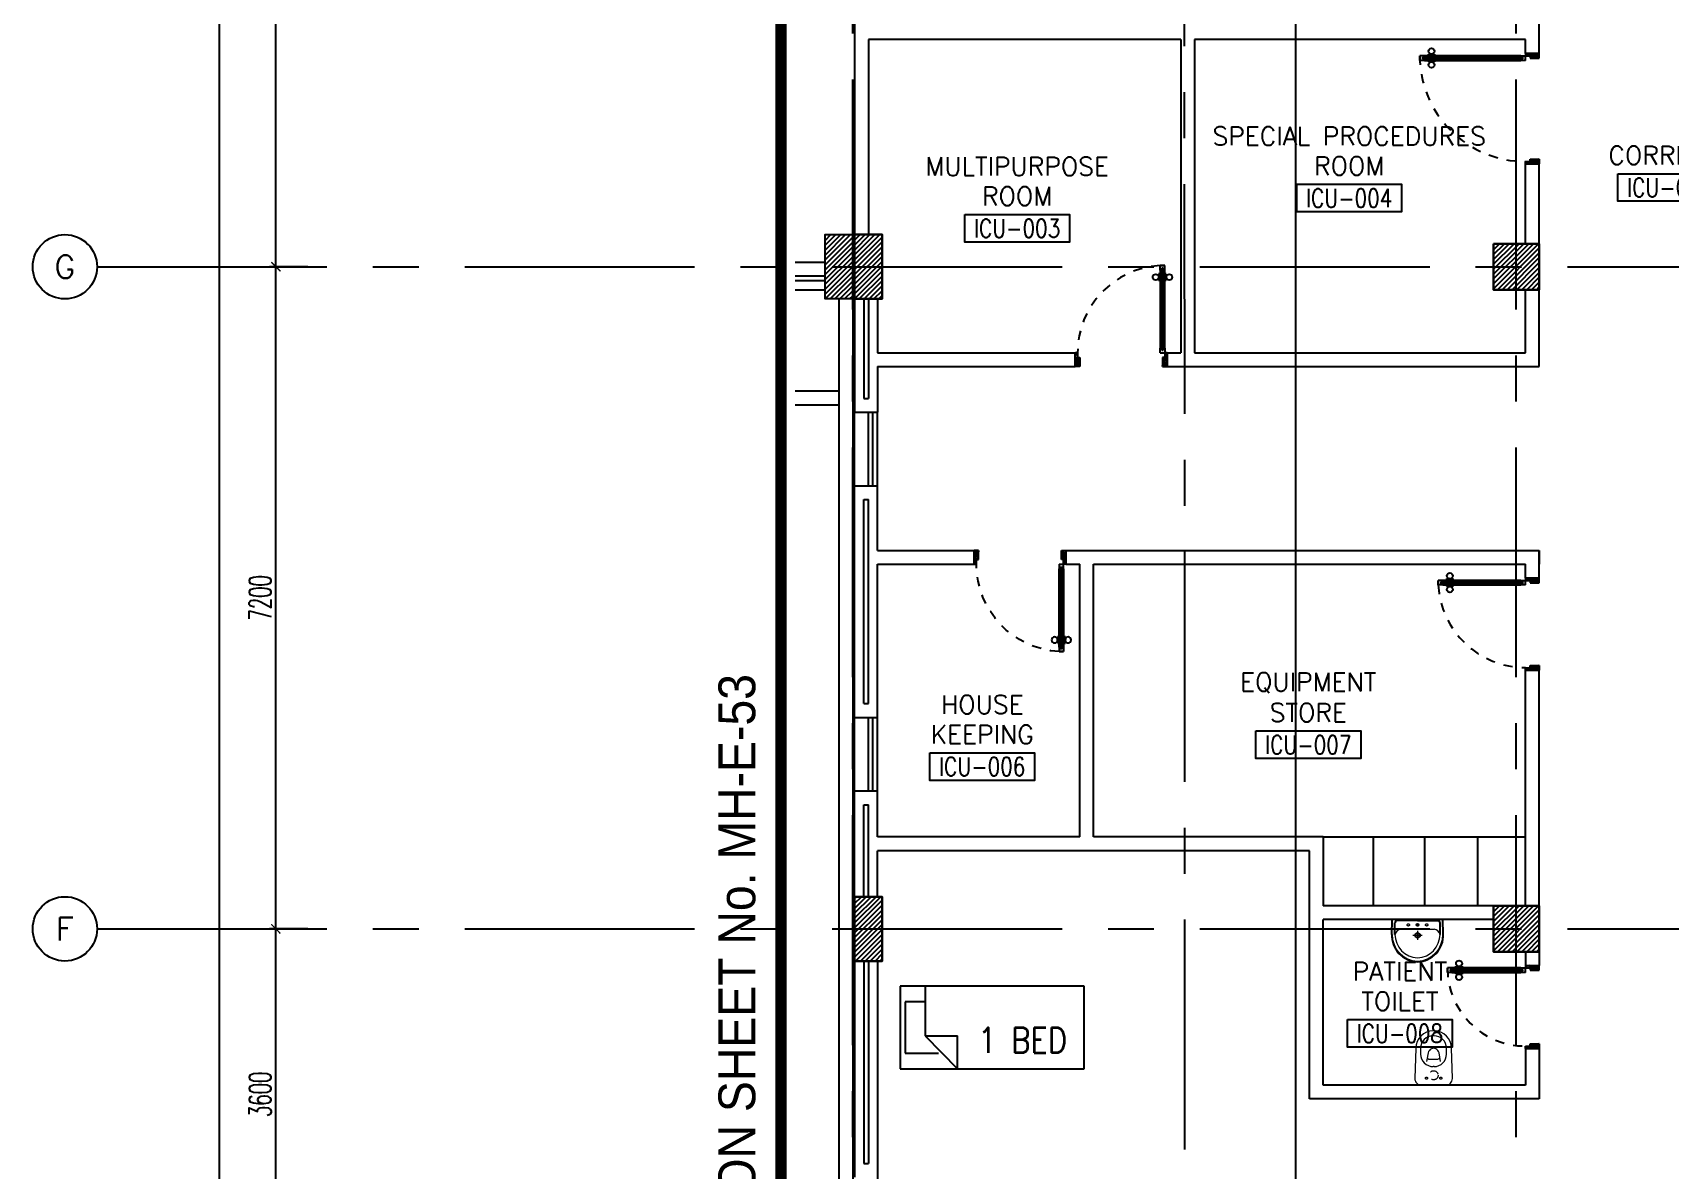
# Model space of a CAD drawing. Extents: x 276011.4 to 276105.3, y 57291.9 to 57371.4.
# Drawn here: x 276011.43 to 276029.25, y 57310.54 to 57322.91 of the extents above; entities that cross this region are included whole.
import ezdxf
from ezdxf.enums import TextEntityAlignment as Align

# ---------------------------------------------------------------- set-up
doc = ezdxf.new("R2010")
doc.units = 0
doc.header["$MEASUREMENT"] = 0
doc.header["$PDMODE"] = 34
for name, pattern in [('CENTER2', [1.125, 0.75, -0.125, 0.125, -0.125]), ('CENTERX2', [4, 2.5, -0.5, 0.5, -0.5]), ('DASHED', [0.75, 0.5, -0.25]), ('HIDDEN', [0.375, 0.25, -0.125]), ('HIDDEN2', [0.1875, 0.125, -0.0625])]:
    doc.linetypes.add(name, pattern=pattern)
doc.layers.get('0').update_dxf_attribs({"color": 11, "linetype": 'CONTINUOUS'})
doc.layers.get('DEFPOINTS').update_dxf_attribs({"color": 11, "linetype": 'CONTINUOUS'})
for name, color, linetype in [('AX-CR', 11, 'CONTINUOUS'), ('AX-DIM', 11, 'CONTINUOUS'), ('AX-TXT', 11, 'CONTINUOUS'), ('AXES', 11, 'CENTERX2'), ('COL', 11, 'CONTINUOUS'), ('COUNTER', 11, 'CONTINUOUS'), ('DOOR', 11, 'CONTINUOUS'), ('ELEV', 11, 'CONTINUOUS'), ('FIX', 11, 'CONTINUOUS'), ('FUR', 11, 'CONTINUOUS'), ('HAT', 11, 'CONTINUOUS'), ('INSUL', 11, 'CONTINUOUS'), ('RM-BOX', 11, 'CONTINUOUS'), ('RM-NAME', 11, 'CONTINUOUS'), ('RM-NO', 11, 'CONTINUOUS'), ('ROOF', 11, 'CONTINUOUS'), ('RS20', 11, 'CONTINUOUS'), ('SHAFT', 11, 'CONTINUOUS'), ('SUNI-FUR', 11, 'CONTINUOUS'), ('TXT1', 3, 'CONTINUOUS'), ('WALL', 11, 'CONTINUOUS'), ('WIN', 11, 'CONTINUOUS')]:
    doc.layers.add(name, color=color, linetype=linetype)
doc.styles.add('ROMANS', font='ROMANS.shx', dxfattribs={"width": 0.6})
doc.styles.add('RS20', font='ROMANS.shx', dxfattribs={"height": 0.2})
doc.styles.add('TTXT', font='swisse.ttf', dxfattribs={"width": 0.6})
doc.dimstyles.new('STANDARD in', dxfattribs={"dimtxt": 0.24, "dimasz": 0.1, "dimexe": 0.07, "dimexo": 0.05, "dimgap": 0.05, "dimtad": 1, "dimdec": 0, "dimlfac": 1000, "dimzin": 0, "dimdsep": 46, "dimtxsty": 'ROMANS', "dimblk": 'ARCHTICK', "dimcen": 0.05, "dimdle": 0.05, "dimclrd": 7, "dimclre": 7, "dimclrt": 2, "dimadec": 0, "dimazin": 0, "dimtfac": 1, "dimtdec": 0, "dimtmove": 2, "dimatfit": 3, "dimldrblk": 'ARCHTICK', "dimfxl": 0, "dimtolj": 1, "dimtzin": 0, "dimarcsym": 0})

# ---------------------------------------------------------------- blocks, each defined once
blk = doc.blocks.new('AXL')
at = {"layer": 'AX-CR'}
blk.add_circle((-350, 0), 350, dxfattribs=at)
at = {"layer": 'AX-TXT', "style": 'ROMANS'}
blk.add_attdef('AX', text='', height=250, dxfattribs=at).set_placement((-350, 0), align=Align.MIDDLE)
blk = doc.blocks.new('_ARCHTICK')
at = {"color": 0, "linetype": 'ByBlock', "const_width": 0.15}
blk.add_lwpolyline([(-0.5, -0.5), (0.5, 0.5)], dxfattribs=at)
blk = doc.blocks.new('*D126')
at = {"layer": 'AX-DIM', "color": 7, "lineweight": -2, "ltscale": 0.3}
for p, q in [((276017.488, 57357.833), (276013.396, 57357.833)), ((276013.466, 57298.463), (276013.466, 57357.883)), ((276018.167, 57298.513), (276013.396, 57298.513))]:
    blk.add_line(p, q, dxfattribs=at)
at = {"layer": 'DEFPOINTS', "color": 0, "ltscale": 0.3}
for p in [(276013.466, 57357.833), (276017.538, 57357.833), (276018.217, 57298.513)]:
    blk.add_point(p, dxfattribs=at)
at = {"layer": 'AX-DIM', "color": 7, "lineweight": -2, "ltscale": 0.3, "xscale": 0.1, "yscale": 0.1, "zscale": 0.1}
for p, rotation in [((276013.466, 57357.833), 90), ((276013.466, 57298.513), 270)]:
    blk.add_blockref('_ARCHTICK', p, dxfattribs=dict(at, rotation=rotation))
at = {"layer": 'AX-DIM', "color": 2, "ltscale": 0.3, "insert": (276013.296, 57328.173), "char_height": 0.24, "attachment_point": 5, "rotation": 90, "style": 'ROMANS'}
blk.add_mtext('\\A1;59320', dxfattribs=at)
blk = doc.blocks.new('*D117')
at = {"layer": 'AX-DIM', "color": 7, "lineweight": -2, "ltscale": 0.3}
for p, q in [((276014.428, 57326.363), (276014.008, 57326.363)), ((276014.078, 57320.313), (276014.078, 57326.413)), ((276014.428, 57320.363), (276014.008, 57320.363))]:
    blk.add_line(p, q, dxfattribs=at)
at = {"layer": 'DEFPOINTS', "color": 0, "ltscale": 0.3}
for p in [(276014.078, 57326.363), (276014.478, 57326.363), (276014.478, 57320.363)]:
    blk.add_point(p, dxfattribs=at)
at = {"layer": 'AX-DIM', "color": 7, "lineweight": -2, "ltscale": 0.3, "xscale": 0.1, "yscale": 0.1, "zscale": 0.1}
for p, rotation in [((276014.078, 57326.363), 90), ((276014.078, 57320.363), 270)]:
    blk.add_blockref('_ARCHTICK', p, dxfattribs=dict(at, rotation=rotation))
at = {"layer": 'AX-DIM', "color": 2, "ltscale": 0.3, "insert": (276013.908, 57323.363), "char_height": 0.24, "attachment_point": 5, "rotation": 90, "style": 'ROMANS'}
blk.add_mtext('\\A1;6000', dxfattribs=at)
blk = doc.blocks.new('*D116')
at = {"layer": 'AX-DIM', "color": 7, "lineweight": -2, "ltscale": 0.3}
for p, q in [((276014.078, 57313.113), (276014.078, 57320.413)), ((276014.428, 57320.363), (276014.008, 57320.363)), ((276014.428, 57313.163), (276014.008, 57313.163))]:
    blk.add_line(p, q, dxfattribs=at)
at = {"layer": 'DEFPOINTS', "color": 0, "ltscale": 0.3}
for p in [(276014.078, 57320.363), (276014.478, 57320.363), (276014.478, 57313.163)]:
    blk.add_point(p, dxfattribs=at)
at = {"layer": 'AX-DIM', "color": 7, "lineweight": -2, "ltscale": 0.3, "xscale": 0.1, "yscale": 0.1, "zscale": 0.1}
for p, rotation in [((276014.078, 57320.363), 90), ((276014.078, 57313.163), 270)]:
    blk.add_blockref('_ARCHTICK', p, dxfattribs=dict(at, rotation=rotation))
at = {"layer": 'AX-DIM', "color": 2, "ltscale": 0.3, "insert": (276013.908, 57316.763), "char_height": 0.24, "attachment_point": 5, "rotation": 90, "style": 'ROMANS'}
blk.add_mtext('\\A1;7200', dxfattribs=at)
blk = doc.blocks.new('*D115')
at = {"layer": 'AX-DIM', "color": 7, "lineweight": -2, "ltscale": 0.3}
for p, q in [((276014.428, 57313.163), (276014.008, 57313.163)), ((276014.078, 57309.513), (276014.078, 57313.213)), ((276014.428, 57309.563), (276014.008, 57309.563))]:
    blk.add_line(p, q, dxfattribs=at)
at = {"layer": 'DEFPOINTS', "color": 0, "ltscale": 0.3}
for p in [(276014.078, 57313.163), (276014.478, 57313.163), (276014.478, 57309.563)]:
    blk.add_point(p, dxfattribs=at)
at = {"layer": 'AX-DIM', "color": 7, "lineweight": -2, "ltscale": 0.3, "xscale": 0.1, "yscale": 0.1, "zscale": 0.1}
for p, rotation in [((276014.078, 57313.163), 90), ((276014.078, 57309.563), 270)]:
    blk.add_blockref('_ARCHTICK', p, dxfattribs=dict(at, rotation=rotation))
at = {"layer": 'AX-DIM', "color": 2, "ltscale": 0.3, "insert": (276013.908, 57311.363), "char_height": 0.24, "attachment_point": 5, "rotation": 90, "style": 'ROMANS'}
blk.add_mtext('\\A1;3600', dxfattribs=at)
blk = doc.blocks.new('*X82')
at = {"color": 0}
for p, q in [((80579, 132658), (81071, 133150)), ((80579, 132711), (81018, 133150)), ((80579, 132764), (80965, 133150)), ((80579, 132817), (80912, 133150)), ((80579, 132870), (80859, 133150)), ((80579, 132923), (80806, 133150)), ((80579, 132976), (80753, 133150)), ((80579, 133029), (80700, 133150)), ((80579, 133082), (80647, 133150)), ((80579, 133135), (80594, 133150)), ((80624, 132650), (81079, 133105)), ((80677, 132650), (81079, 133052)), ((80730, 132650), (81079, 132999)), ((80783, 132650), (81079, 132946)), ((80836, 132650), (81079, 132892)), ((80890, 132650), (81079, 132839)), ((80943, 132650), (81079, 132786)), ((80996, 132650), (81079, 132733)), ((81049, 132650), (81079, 132680))]:
    blk.add_line(p, q, dxfattribs=at)
blk = doc.blocks.new('COL50')
at = {"layer": 'COL'}
blk.add_lwpolyline([(-250, 250), (-250, -250), (250, -250), (250, 250)], close=True, dxfattribs=at)
blk = doc.blocks.new('C11')
at = {"layer": 'HAT'}
h = blk.add_hatch(dxfattribs=at)
h.set_pattern_fill('ANSI31', color=256, scale=300, style=0)
h.set_pattern_definition([(45, (-248556.182, -75061.005), (-26.5165043, 26.5165043), [])])
h.paths.add_polyline_path([(300, 700), (0, 700), (0, 350), (300, 350)])
h.paths.add_polyline_path([(300, 350), (0, 350), (0, 0), (300, 0)])
at = {"layer": 'COL'}
blk.add_lwpolyline([(300, 700), (300, 0), (0, 0), (0, 700)], close=True, dxfattribs=at)
blk = doc.blocks.new('C11D')
at = {"layer": 'COL', "linetype": 'ByBlock'}
for p in [(-320, 0), (0, 0)]:
    blk.add_blockref('C11', p, dxfattribs=at)
blk = doc.blocks.new('DOOR90')
at = {"layer": 'DOOR', "color": 0, "linetype": 'ByBlock'}
for p, q in [((-150, 0), (-150, -25)), ((-150, 0), (0, 0)), ((0, -50), (0, 0)), ((-1000, -25), (-1000, -75)), ((-1000, -75), (-1000, -25)), ((-950, -25), (-1000, -25)), ((-950, -75), (-1000, -75)), ((-970, -42), (-970, -58)), ((-950, -42), (-970, -42)), ((-950, -58), (-970, -58)), ((-950, -25), (-950, -42)), ((-950, -58), (-950, -75)), ((-918, -25), (-918, -18)), ((-828, -18), (-918, -18)), ((-918, -75), (-918, -82)), ((-828, -82), (-918, -82)), ((-905, -18), (-905, -9)), ((-905, -9), (-840, -9)), ((-905, -18), (-840, -18)), ((-905, -82), (-905, -91)), ((-905, -82), (-840, -82)), ((-905, -91), (-840, -91)), ((-840, -18), (-840, -9)), ((-840, -82), (-840, -91)), ((-828, -25), (-828, -18)), ((-828, -75), (-828, -82)), ((-200, -42), (-200, -25)), ((-200, -25), (-150, -25)), ((-180, -42), (-200, -42)), ((-200, -75), (-200, -58)), ((-200, -58), (-180, -58)), ((-150, -75), (-200, -75)), ((-180, -58), (-180, -42)), ((-150, -75), (-150, -25)), ((-150, -25), (-100, -25)), ((-100, -25), (-100, -50)), ((-100, -50), (0, -50)), ((-150, -900), (-150, -875)), ((-150, -875), (-100, -875)), ((-100, -850), (0, -850)), ((-100, -875), (-100, -850)), ((0, -850), (0, -900)), ((0, -900), (-150, -900)), ((-150, -900), (0, -900))]:
    blk.add_line(p, q, dxfattribs=at)
at = {"layer": 'DOOR', "color": 9, "linetype": 'ByBlock'}
for p, q in [((0, -50), (-114, 0)), ((0, -50), (-40, 0)), ((0, -50), (-100, -37)), ((0, -850), (-114, -900)), ((0, -850), (-100, -863)), ((0, -850), (-40, -900))]:
    blk.add_line(p, q, dxfattribs=at)
at = {"layer": 'DOOR', "linetype": 'ByBlock'}
for p, q in [((-200, -25), (-950, -25)), ((-200, -42), (-950, -42)), ((-200, -58), (-950, -58)), ((-950, -75), (-200, -75))]:
    blk.add_line(p, q, dxfattribs=at)
at = {"layer": 'DOOR', "color": 0, "linetype": 'ByBlock'}
for centre in [(-873, 24), (-873, -124)]:
    blk.add_circle(centre, 32.4, dxfattribs=at)
at = {"layer": 'DOOR', "color": 9, "linetype": 'ByBlock'}
for centre, radius, start, end in [((0, -50), 154, 161.1053, 166.2858), ((0, -50), 134, 158.1598, 169.28), ((0, -50), 94.4, 148.0182, 180), ((0, -50), 74.4, 137.7764, 180), ((0, -50), 114, 154.0838, 167.3774), ((0, -50), 54.4, 113.2074, 180), ((0, -50), 34.4, 90, 180), ((0, -50), 14.4, 90, 180), ((0, -850), 154, 193.7142, 198.8947), ((0, -850), 134, 190.72, 201.8402), ((0, -850), 94.4, 180, 211.9818), ((0, -850), 74.4, 180, 222.2236), ((0, -850), 54.4, 180, 246.7926), ((0, -850), 34.4, 180, 270), ((0, -850), 14.4, 180, 270)]:
    blk.add_arc(centre, radius, start, end, dxfattribs=at)
at = {"layer": 'DOOR', "linetype": 'HIDDEN', "ltscale": 0.5}
blk.add_arc((-150, -25), 850, 180, 270, dxfattribs=at)
blk = doc.blocks.new('RM1')
at = {"layer": 'RM-BOX'}
blk.add_lwpolyline([(570, -200), (-570, -200), (-570, -500), (570, -500)], close=True, dxfattribs=at)
at = {"layer": 'RM-NAME', "style": 'ROMANS'}
for tag, p in [('ROOMNAME1', (0, 324)), ('ROOMNAME2', (0, 0))]:
    blk.add_attdef(tag, text='', height=200, dxfattribs=at).set_placement(p, align=Align.MIDDLE)
at = {"layer": 'RM-NO', "style": 'ROMANS', "width": 0.8}
blk.add_attdef('ROOMNO', text='', height=200, dxfattribs=at).set_placement((0, -350), align=Align.MIDDLE)
blk = doc.blocks.new('DOOR100')
at = {"layer": 'DOOR', "color": 0, "linetype": 'ByBlock'}
for p, q in [((-25, 1300), (-75, 1300)), ((-75, 1300), (-25, 1300)), ((-75, 1250), (-75, 1300)), ((-58, 1250), (-75, 1250)), ((-42, 1270), (-58, 1270)), ((-58, 1250), (-58, 1270)), ((-42, 1250), (-42, 1270)), ((-25, 1250), (-42, 1250)), ((-25, 1250), (-25, 1300)), ((-82, 1205), (-91, 1205)), ((-91, 1205), (-91, 1140)), ((-82, 1140), (-91, 1140)), ((-75, 1218), (-82, 1218)), ((-82, 1128), (-82, 1218)), ((-82, 1205), (-82, 1140)), ((-75, 1128), (-82, 1128)), ((-25, 1218), (-18, 1218)), ((-25, 1128), (-18, 1128)), ((-18, 1128), (-18, 1218)), ((-18, 1205), (-9, 1205)), ((-18, 1205), (-18, 1140)), ((-18, 1140), (-9, 1140)), ((-9, 1205), (-9, 1140)), ((-75, 200), (-58, 200)), ((-75, 150), (-75, 200)), ((-58, 200), (-58, 180)), ((-58, 180), (-42, 180)), ((-42, 200), (-25, 200)), ((-42, 180), (-42, 200)), ((-25, 200), (-25, 150)), ((-1200, 0), (-1200, 150)), ((-1200, 150), (-1175, 150)), ((-1200, 150), (-1200, 0)), ((-1150, 0), (-1200, 0)), ((-1175, 150), (-1175, 100)), ((-1175, 100), (-1150, 100)), ((-1150, 100), (-1150, 0)), ((-75, 150), (-25, 150)), ((-50, 100), (-50, 0)), ((-25, 100), (-50, 100)), ((-50, 0), (0, 0)), ((0, 150), (-25, 150)), ((-25, 150), (-25, 100)), ((0, 150), (0, 0))]:
    blk.add_line(p, q, dxfattribs=at)
at = {"layer": 'DOOR', "linetype": 'ByBlock'}
for p, q in [((-75, 1250), (-75, 200)), ((-58, 200), (-58, 1250)), ((-42, 200), (-42, 1250)), ((-25, 200), (-25, 1250)), ((0, 0), (0, 150))]:
    blk.add_line(p, q, dxfattribs=at)
at = {"layer": 'DOOR', "color": 9, "linetype": 'ByBlock'}
for p, q in [((-1150, 0), (-1200, 114)), ((-1150, 0), (-1200, 40)), ((-1150, 0), (-1163, 100)), ((-50, 0), (0, 114)), ((-50, 0), (-37, 100)), ((-50, 0), (0, 40))]:
    blk.add_line(p, q, dxfattribs=at)
at = {"layer": 'DOOR', "color": 0, "linetype": 'ByBlock'}
for centre in [(-124, 1173), (24, 1173)]:
    blk.add_circle(centre, 32.4, dxfattribs=at)
at = {"layer": 'DOOR', "linetype": 'HIDDEN', "ltscale": 0.5}
blk.add_arc((-25, 150), 1150, 90, 180.0001, dxfattribs=at)
at = {"layer": 'DOOR', "color": 9, "linetype": 'ByBlock'}
for centre, radius, start, end in [((-1150, 0), 154, 103.7142, 108.8947), ((-1150, 0), 134, 100.72, 111.8402), ((-1150, 0), 94.4, 90, 121.9818), ((-1150, 0), 74.4, 90, 132.2236), ((-1150, 0), 54.4, 90, 156.7926), ((-1150, 0), 34.4, 90, 180), ((-1150, 0), 14.4, 90, 180), ((-50, 0), 94.4, 58.0182, 90), ((-50, 0), 74.4, 47.7764, 90), ((-50, 0), 54.4, 23.2074, 90), ((-50, 0), 34.4, 0, 90), ((-50, 0), 14.4, 0, 90), ((-50, 0), 134, 68.1598, 79.28), ((-50, 0), 114, 64.0838, 77.3774), ((-50, 0), 154, 71.1053, 76.2858)]:
    blk.add_arc(centre, radius, start, end, dxfattribs=at)
blk = doc.blocks.new('LAV1')
at = {"layer": 'FIX', "linetype": 'ByBlock', "ltscale": 0.3}
for p, q in [((-280, 210), (-275, 50)), ((-245, 210), (-245, 85)), ((245, 210), (245, 85)), ((280, 210), (275, 50)), ((0, 60), (-220, 60)), ((0, 60), (220, 60))]:
    blk.add_line(p, q, dxfattribs=at)
at = {"layer": 'FIX', "linetype": 'Continuous', "lineweight": 20}
for p, q in [((-275, 210), (-275, 50)), ((275, 210), (275, 50)), ((0, 50), (-275, 50)), ((0, 50), (-252, 50)), ((0, 155), (-181, 155)), ((0, 155), (181, 155)), ((0, 50), (252, 50)), ((0, 50), (275, 50))]:
    blk.add_line(p, q, dxfattribs=at)
at = {"layer": 'FIX', "linetype": 'DASHED', "lineweight": 20, "ltscale": 0.05}
for p, q in [((50, 220), (-50, 220)), ((0, 170), (0, 270)), ((0, 170), (0, 270))]:
    blk.add_line(p, q, dxfattribs=at)
at = {"layer": 'FIX', "lineweight": 20}
for p, q in [((16, 107), (-15, 107)), ((0, 92), (0, 123))]:
    blk.add_line(p, q, dxfattribs=at)
for centre, radius in [((0, 220), 29.5), ((0, 220), 22.5), ((0, 107), 15.5)]:
    blk.add_circle(centre, radius, dxfattribs=at)
at = {"layer": 'FIX', "linetype": 'HIDDEN', "lineweight": 20, "ltscale": 0.05}
for centre in [(-100, 107), (100, 107)]:
    blk.add_circle(centre, 12.4, dxfattribs=at)
at = {"layer": 'FIX', "linetype": 'ByBlock', "ltscale": 0.3}
for centre, radius, start, end in [((7, 220), 287, 91.3776, 182.0064), ((-7, 220), 287, 357.9936, 88.6224), ((-220, 85), 24.9, 179.7021, 269.9486), ((220, 85), 24.9, 270.0514, 0.2979)]:
    blk.add_arc(centre, radius, start, end, dxfattribs=at)
at = {"layer": 'FIX', "linetype": 'Continuous', "lineweight": 20}
for centre, radius, start, end in [((8, 217), 283, 91.6988, 181.351), ((8, 212), 253, 91.7328, 180.4884), ((-8, 217), 283, 358.649, 88.3012), ((-8, 212), 253, 359.5116, 88.2672), ((-179, 222), 66.9, 190.2006, 268.0786), ((179, 222), 66.9, 271.9214, 349.7994)]:
    blk.add_arc(centre, radius, start, end, dxfattribs=at)
blk = doc.blocks.new('WC1')
at = {"layer": 'FIX', "lineweight": 20}
for p, q in [((-210, 204), (-538, 194)), ((-727, 5), (-727, -5)), ((-674, 5), (-674, -5)), ((-534, 24), (-540, 0)), ((-540, 0), (-534, -24)), ((-475, 141), (-538, 141)), ((-395, 76), (-490, 60)), ((-339, 5), (-339, -5)), ((-538, -141), (-475, -141)), ((-490, -60), (-395, -76)), ((-538, -194), (-210, -204))]:
    blk.add_line(p, q, dxfattribs=at)
at = {"layer": 'FIX', "linetype": 'Continuous', "lineweight": 20}
blk.add_line((-420, -47), (-420, 45), dxfattribs=at)
at = {"layer": 'FIX', "lineweight": 20}
blk.add_lwpolyline([(-213, -204), (-210, -204, 0.414214), (-137, -131), (-137, 0), (-137, 131, 0.414214), (-210, 204)], format="xyb", dxfattribs=at)
at = {"layer": 'FIX', "linetype": 'HIDDEN2', "lineweight": 20, "ltscale": 0.3}
blk.add_circle((-245, 0), 49.8, dxfattribs=at)
at = {"layer": 'FIX', "linetype": 'HIDDEN', "lineweight": 20, "ltscale": 0.05}
for centre in [(-213, 78), (-213, -77)]:
    blk.add_circle(centre, 11.6, dxfattribs=at)
at = {"layer": 'FIX', "lineweight": 20}
for centre, radius, start, end in [((-538, 5), 189, 90, 180), ((-538, 5), 136, 90, 180), ((-473, -7), 68.2, 128.9242, 152.8468), ((-464, -18), 82, 108.496, 128.9242), ((-475, 5), 136, 360, 90), ((-538, -5), 189, 180, 270), ((-538, -5), 136, 180, 270), ((-473, 7), 68.2, 207.1532, 231.0758), ((-464, 18), 82, 231.0758, 251.504), ((-475, -5), 136, 270, 0)]:
    blk.add_arc(centre, radius, start, end, dxfattribs=at)
at = {"layer": 'FIX', "linetype": 'Continuous', "lineweight": 20}
for centre, start, end in [((-443, 46), 357.6662, 91.6121), ((-442, -46), 268.3879, 2.3338)]:
    blk.add_arc(centre, 22.3, start, end, dxfattribs=at)
blk = doc.blocks.new('DOOR-10')
at = {"layer": 'DOOR', "color": 0, "linetype": 'ByBlock'}
for p, q in [((-26, 1100), (-76, 1100)), ((-76, 1100), (-26, 1100)), ((-76, 1050), (-76, 1100)), ((-43, 1070), (-59, 1070)), ((-59, 1050), (-59, 1070)), ((-43, 1050), (-43, 1070)), ((-26, 1050), (-26, 1100)), ((-83, 1005), (-92, 1005)), ((-92, 1005), (-92, 940)), ((-83, 940), (-92, 940)), ((-76, 1018), (-83, 1018)), ((-83, 928), (-83, 1018)), ((-83, 1005), (-83, 940)), ((-76, 928), (-83, 928)), ((-59, 1050), (-76, 1050)), ((-26, 1050), (-43, 1050)), ((-26, 1018), (-18, 1018)), ((-26, 928), (-18, 928)), ((-18, 928), (-18, 1018)), ((-18, 1005), (-9, 1005)), ((-18, 1005), (-18, 940)), ((-18, 940), (-9, 940)), ((-9, 1005), (-9, 940)), ((-76, 200), (-59, 200)), ((-76, 150), (-76, 200)), ((-59, 200), (-59, 180)), ((-59, 180), (-43, 180)), ((-43, 200), (-26, 200)), ((-43, 180), (-43, 200)), ((-26, 200), (-26, 150)), ((-1001, 0), (-1001, 150)), ((-1001, 150), (-976, 150)), ((-1001, 150), (-1001, 0)), ((-951, 0), (-1001, 0)), ((-976, 150), (-976, 100)), ((-976, 100), (-951, 100)), ((-951, 100), (-951, 0)), ((-76, 150), (-26, 150)), ((-51, 100), (-51, 0)), ((-26, 100), (-51, 100)), ((-51, 0), (-1, 0)), ((-1, 150), (-26, 150)), ((-26, 150), (-26, 100))]:
    blk.add_line(p, q, dxfattribs=at)
at = {"layer": 'DOOR', "linetype": 'ByBlock'}
for p, q in [((-76, 1050), (-76, 200)), ((-59, 200), (-59, 1050)), ((-43, 200), (-43, 1050)), ((-26, 200), (-26, 1050))]:
    blk.add_line(p, q, dxfattribs=at)
at = {"layer": 'DOOR', "color": 9, "linetype": 'ByBlock'}
for p, q in [((-951, 0), (-1001, 114)), ((-951, 0), (-1001, 40)), ((-951, 0), (-964, 100)), ((-51, 0), (-1, 114)), ((-51, 0), (-37, 100)), ((-51, 0), (-1, 40)), ((-1, 0), (-1, 150))]:
    blk.add_line(p, q, dxfattribs=at)
at = {"layer": 'DOOR', "color": 0, "linetype": 'ByBlock'}
for centre in [(-124, 973), (23, 973)]:
    blk.add_circle(centre, 32.4, dxfattribs=at)
at = {"layer": 'DOOR', "linetype": 'HIDDEN', "ltscale": 0.5}
blk.add_arc((-23, 149), 952, 93.1482, 179.9482, dxfattribs=at)
at = {"layer": 'DOOR', "color": 9, "linetype": 'ByBlock'}
for centre, radius, start, end in [((-951, 0), 154, 103.7142, 108.8947), ((-951, 0), 134, 100.72, 111.8402), ((-951, 0), 94.4, 90, 121.9818), ((-951, 0), 74.4, 90, 132.2236), ((-951, 0), 54.4, 90, 156.7926), ((-951, 0), 34.4, 90, 180), ((-951, 0), 14.4, 90, 180), ((-51, 0), 94.4, 58.0182, 90), ((-51, 0), 74.4, 47.7764, 90), ((-51, 0), 54.4, 23.2074, 90), ((-51, 0), 34.4, 0, 90), ((-51, 0), 14.4, 0, 90), ((-51, 0), 134, 68.1598, 79.28), ((-51, 0), 114, 64.0838, 77.3774), ((-51, 0), 154, 71.1053, 76.2858)]:
    blk.add_arc(centre, radius, start, end, dxfattribs=at)

msp = doc.modelspace()

# ---------------------------------------------------------------- linework, layer by layer
at = {"layer": 'AXES'}
for p, q in [((276027.5755, 57291.8986), (276027.5755, 57370.7113)), ((276020.3555, 57291.8986), (276020.3555, 57370.3613)), ((276020.3755, 57291.8986), (276020.3755, 57370.3613)), ((276023.9755, 57298.7629), (276023.9505, 57357.5829)), ((276012.1331, 57320.3629), (276036.5755, 57320.3629)), ((276012.1331, 57313.1629), (276036.5755, 57313.1629))]:
    msp.add_line(p, q, dxfattribs=at)
at = {"layer": 'COUNTER', "linetype": 'ByBlock'}
for p, q in [((276025.4755, 57314.1629), (276027.6755, 57314.1629)), ((276026.0165, 57314.1629), (276026.0165, 57313.4129)), ((276026.5755, 57314.1629), (276026.5755, 57313.4129)), ((276027.1527, 57314.1629), (276027.1527, 57313.4129))]:
    msp.add_line(p, q, dxfattribs=at)
at = {"layer": 'ELEV', "linetype": 'CENTER2', "const_width": 0.12}
msp.add_lwpolyline([(276019.5748, 57297.3867), (276019.5748, 57361.2249)], dxfattribs=at)
at = {"layer": 'FUR'}
for p, q in [((276022.8719, 57312.5394), (276020.8719, 57312.5394)), ((276020.8719, 57312.5394), (276020.8719, 57311.6394)), ((276020.9274, 57312.3695), (276020.9274, 57311.8116)), ((276021.1436, 57312.3695), (276020.9274, 57312.3695)), ((276021.1436, 57312.5394), (276021.1436, 57312.0006)), ((276022.8719, 57311.6394), (276022.8719, 57312.5394)), ((276021.1436, 57312.0006), (276021.497, 57312.0006)), ((276021.1436, 57312.0006), (276021.497, 57311.6394)), ((276021.497, 57311.6394), (276021.497, 57312.0006)), ((276020.9274, 57311.8116), (276021.2871, 57311.8116)), ((276020.8719, 57311.6394), (276022.8719, 57311.6394))]:
    msp.add_line(p, q, dxfattribs=at)
at = {"layer": 'INSUL'}
for p, q in [((276019.729, 57320.2629), (276020.0555, 57320.2629)), ((276019.729, 57320.2129), (276020.0555, 57320.2129)), ((276020.4755, 57320.0129), (276020.4755, 57318.9311)), ((276020.5255, 57320.0129), (276020.5255, 57318.9311)), ((276020.4755, 57318.9311), (276020.5255, 57318.9311)), ((276020.4755, 57317.8311), (276020.5255, 57317.8311)), ((276020.4755, 57315.6123), (276020.4755, 57317.8311)), ((276020.5255, 57315.6123), (276020.5255, 57317.8311)), ((276020.4755, 57315.6123), (276020.5255, 57315.6123)), ((276020.4755, 57313.5129), (276020.4755, 57314.5123)), ((276020.4755, 57314.5123), (276020.5255, 57314.5123)), ((276020.5255, 57313.5129), (276020.5255, 57314.5123)), ((276020.4755, 57312.8129), (276020.4755, 57310.6129)), ((276020.5255, 57312.8129), (276020.5255, 57310.6129)), ((276020.4755, 57310.6129), (276020.5255, 57310.6129))]:
    msp.add_line(p, q, dxfattribs=at)
at = {"layer": 'ROOF'}
for p, q in [((276020.3555, 57320.1129), (276020.3555, 57298.7129)), ((276020.2055, 57320.0129), (276020.2055, 57306.3129))]:
    msp.add_line(p, q, dxfattribs=at)
at = {"layer": 'SHAFT', "color": 7, "linetype": 'ByBlock'}
for p, q in [((276019.729, 57319.0129), (276020.2055, 57319.0129)), ((276019.729, 57318.8629), (276020.2055, 57318.8629))]:
    msp.add_line(p, q, dxfattribs=at)
at = {"layer": 'SUNI-FUR', "linetype": 'Continuous'}
msp.add_line((276025.1755, 57298.7629), (276025.1755, 57357.5829), dxfattribs=at)
at = {"layer": 'WALL'}
for p, q in [((276020.3755, 57326.1129), (276020.3755, 57320.6129)), ((276027.8255, 57322.6829), (276027.8255, 57325.5629)), ((276020.5255, 57322.8329), (276020.5255, 57320.7129)), ((276027.6755, 57322.6829), (276027.6755, 57322.8329)), ((276027.6755, 57320.6129), (276027.6755, 57321.4829)), ((276027.8255, 57319.2779), (276027.8255, 57321.4829)), ((276019.729, 57320.4129), (276020.0555, 57320.4129)), ((276019.729, 57320.1129), (276020.0555, 57320.1129)), ((276027.6755, 57319.4279), (276027.6755, 57320.1129)), ((276020.3755, 57320.0129), (276020.3755, 57318.7811)), ((276020.6255, 57320.0129), (276020.6255, 57319.4279)), ((276020.6255, 57319.2779), (276020.6255, 57318.7811)), ((276020.3755, 57318.7811), (276020.6255, 57318.7811)), ((276020.3755, 57317.9811), (276020.6255, 57317.9811)), ((276020.3755, 57315.4623), (276020.3755, 57317.9811)), ((276020.6255, 57317.2779), (276020.6255, 57317.9811)), ((276027.8255, 57316.9779), (276027.8255, 57317.2779)), ((276020.6255, 57315.4623), (276020.6255, 57317.1279)), ((276022.8255, 57314.1629), (276022.8255, 57317.1279)), ((276022.9755, 57314.1629), (276022.9755, 57317.1279)), ((276027.6755, 57316.9779), (276027.6755, 57317.1279)), ((276027.6755, 57313.4129), (276027.6755, 57315.9779)), ((276027.8255, 57313.4129), (276027.8255, 57315.9779)), ((276020.3755, 57315.4623), (276020.6255, 57315.4623)), ((276020.3755, 57313.5129), (276020.3755, 57314.6623)), ((276020.3755, 57314.6623), (276020.6255, 57314.6623)), ((276020.6255, 57314.1629), (276020.6255, 57314.6623)), ((276020.6255, 57313.5129), (276020.6255, 57314.0129)), ((276027.6755, 57312.9129), (276027.6755, 57312.7629)), ((276027.8255, 57312.9129), (276027.8255, 57312.7629)), ((276020.3755, 57312.8129), (276020.3755, 57310.4629)), ((276020.6255, 57312.8129), (276020.6255, 57310.4629)), ((276027.6755, 57312.7629), (276027.8255, 57312.7629)), ((276027.6755, 57311.8629), (276027.8255, 57311.8629)), ((276027.6755, 57311.8629), (276027.6755, 57311.4629)), ((276027.8255, 57311.8629), (276027.8255, 57311.3129))]:
    msp.add_line(p, q, dxfattribs=at)
at = {"layer": 'WALL', "linetype": 'ByBlock'}
for p, q in [((276023.9255, 57322.8329), (276020.5255, 57322.8329)), ((276023.9255, 57322.8329), (276023.9255, 57319.4279)), ((276027.6755, 57322.8329), (276024.0755, 57322.8329)), ((276024.0755, 57322.8329), (276024.0755, 57319.4279)), ((276027.8255, 57322.6829), (276027.6755, 57322.6829)), ((276027.8255, 57321.4829), (276027.6755, 57321.4829)), ((276020.6255, 57319.4279), (276022.7755, 57319.4279)), ((276022.7755, 57319.4279), (276022.7755, 57319.2779)), ((276023.7755, 57319.4279), (276023.7755, 57319.2779)), ((276023.7755, 57319.4279), (276023.9255, 57319.4279)), ((276024.0755, 57319.4279), (276027.6755, 57319.4279)), ((276020.6255, 57319.2779), (276022.7755, 57319.2779)), ((276023.7755, 57319.2779), (276027.8255, 57319.2779)), ((276020.6255, 57317.2779), (276021.6755, 57317.2779)), ((276021.6755, 57317.2779), (276021.6755, 57317.1279)), ((276022.6755, 57317.2779), (276022.6755, 57317.1279)), ((276022.6755, 57317.2779), (276027.8255, 57317.2779)), ((276027.8255, 57317.2779), (276027.8255, 57317.1279)), ((276020.6255, 57317.1279), (276021.6755, 57317.1279)), ((276022.6755, 57317.1279), (276022.8255, 57317.1279)), ((276022.9755, 57317.1279), (276027.6755, 57317.1279)), ((276027.8255, 57316.9779), (276027.6755, 57316.9779)), ((276027.8255, 57315.9779), (276027.6755, 57315.9779)), ((276022.8255, 57314.1629), (276020.6255, 57314.1629)), ((276025.4755, 57314.1629), (276022.9755, 57314.1629)), ((276025.4755, 57314.1629), (276025.4755, 57313.4129)), ((276025.3255, 57314.0129), (276020.6255, 57314.0129)), ((276025.3255, 57311.3129), (276025.3255, 57314.0129)), ((276027.3255, 57313.4129), (276025.4755, 57313.4129)), ((276027.3255, 57313.2629), (276025.4755, 57313.2629)), ((276025.4755, 57311.4629), (276025.4755, 57313.2629)), ((276020.6255, 57311.6629), (276020.6255, 57306.3129)), ((276027.8255, 57311.3129), (276025.3255, 57311.3129)), ((276027.6755, 57311.4629), (276025.4755, 57311.4629))]:
    msp.add_line(p, q, dxfattribs=at)
at = {"layer": 'WALL', "linetype": 'ByBlock', "ltscale": 0.3}
for points in [[(276020.0555, 57320.7129), (276020.3555, 57320.7129), (276020.3555, 57320.0129), (276020.0555, 57320.0129)], [(276020.3755, 57320.0129), (276020.6755, 57320.0129), (276020.6755, 57320.7129), (276020.3755, 57320.7129)], [(276027.3255, 57320.6129), (276027.8255, 57320.6129), (276027.8255, 57320.1129), (276027.3255, 57320.1129)], [(276020.3755, 57312.8129), (276020.6755, 57312.8129), (276020.6755, 57313.5129), (276020.3755, 57313.5129)], [(276027.3255, 57313.4129), (276027.8255, 57313.4129), (276027.8255, 57312.9129), (276027.3255, 57312.9129)]]:
    msp.add_lwpolyline(points, close=True, dxfattribs=at)
at = {"layer": 'WIN'}
for p, q in [((276020.3755, 57317.9811), (276020.3755, 57318.7811)), ((276020.5255, 57317.9811), (276020.5255, 57318.7811)), ((276020.5755, 57317.9811), (276020.5755, 57318.7811)), ((276020.6255, 57317.9811), (276020.6255, 57318.7811)), ((276020.3755, 57314.6623), (276020.3755, 57315.4623)), ((276020.5255, 57314.6623), (276020.5255, 57315.4623)), ((276020.5755, 57314.6623), (276020.5755, 57315.4623)), ((276020.6255, 57314.6623), (276020.6255, 57315.4623))]:
    msp.add_line(p, q, dxfattribs=at)

# ---------------------------------------------------------------- block references
at = {"layer": 'AXES', "xscale": 0.001, "yscale": 0.001, "zscale": 0.001}
for p, values in [((276012.1331, 57320.3629), {'AX': 'G'}), ((276012.1331, 57313.1629), {'AX': 'F'})]:
    msp.add_blockref('AXL', p, dxfattribs=at).add_auto_attribs(values)
at = {"layer": 'COL', "linetype": 'ByBlock', "xscale": 0.001, "yscale": 0.001, "zscale": 0.001}
for name, p in [('C11D', (276020.3755, 57320.0129)), ('C11', (276020.3755, 57312.8129))]:
    msp.add_blockref(name, p, dxfattribs=at)
at = {"layer": 'COL', "xscale": 0.001, "yscale": 0.001, "zscale": 0.001}
for p in [(276027.5755, 57320.3629), (276027.5755, 57313.1629)]:
    msp.add_blockref('COL50', p, dxfattribs=at)
at = {"layer": 'DOOR', "color": 0, "linetype": 'ByBlock', "xscale": 0.001, "yscale": 0.001, "zscale": 0.001, "rotation": 90}
msp.add_blockref('DOOR100', (276027.8255, 57322.6829), dxfattribs=at)
at = {"layer": 'DOOR', "color": 0, "linetype": 'ByBlock', "ltscale": 0.3, "xscale": 0.001, "yscale": 0.001, "zscale": 0.001}
msp.add_blockref('DOOR-10', (276023.7762, 57319.2779), dxfattribs=at)
at = {"layer": 'DOOR', "color": 0, "linetype": 'ByBlock', "ltscale": 0.3, "yscale": 0.001, "zscale": 0.001}
for p, xscale, rotation in [((276022.6762, 57317.2779), -0.001, 180), ((276027.8255, 57316.9786), 0.001, 90)]:
    msp.add_blockref('DOOR-10', p, dxfattribs=dict(at, xscale=xscale, rotation=rotation))
at = {"layer": 'DOOR', "color": 0, "linetype": 'ByBlock', "xscale": 0.001, "yscale": 0.001, "zscale": 0.001}
msp.add_blockref('DOOR90', (276027.8255, 57312.7629), dxfattribs=at)
at = {"layer": 'FIX', "xscale": 0.001, "yscale": 0.001, "zscale": 0.001}
for name, p, rotation in [('LAV1', (276026.5005, 57313.3129), 180), ('WC1', (276026.6755, 57311.3259), 270)]:
    msp.add_blockref(name, p, dxfattribs=dict(at, rotation=rotation))
at = {"layer": 'HAT', "xscale": 0.001, "yscale": 0.001, "zscale": 0.001}
for p in [(275946.7463, 57187.4632), (275946.7463, 57180.2632)]:
    msp.add_blockref('*X82', p, dxfattribs=at)
at = {"layer": 'RM-NAME'}
ref = msp.add_blockref('RM1', (276025.7571, 57321.4602), dxfattribs=dict(at, xscale=-0.001, yscale=0.001, zscale=0.001))
ref.add_attrib('ROOMNO', 'ICU-004', dxfattribs={"layer": 'RM-NO', "height": 0.2, "style": 'ROMANS', "width": 0.8}).set_placement((276025.7571, 57321.1102), align=Align.MIDDLE)
ref.add_attrib('ROOMNAME2', 'ROOM', dxfattribs={"height": 0.2, "style": 'ROMANS'}).set_placement((276025.7571, 57321.4602), align=Align.MIDDLE)
ref.add_attrib('ROOMNAME1', 'SPECIAL PROCEDURES', dxfattribs={"height": 0.2, "style": 'ROMANS'}).set_placement((276025.7571, 57321.784), align=Align.MIDDLE)
ref = msp.add_blockref('RM1', (276029.2508, 57321.5749), dxfattribs=dict(at, xscale=-0.001, yscale=0.001, zscale=0.001))
ref.add_attrib('ROOMNO', 'ICU-005', dxfattribs={"layer": 'RM-NO', "height": 0.2, "style": 'ROMANS', "width": 0.8}).set_placement((276029.2508, 57321.2249), align=Align.MIDDLE)
ref.add_attrib('ROOMNAME2', 'CORRIDOR', dxfattribs={"height": 0.2, "style": 'ROMANS'}).set_placement((276029.2508, 57321.5749), align=Align.MIDDLE)
ref = msp.add_blockref('RM1', (276022.144, 57321.1311), dxfattribs=dict(at, xscale=-0.001, yscale=0.001, zscale=0.001))
ref.add_attrib('ROOMNO', 'ICU-003', dxfattribs={"layer": 'RM-NO', "height": 0.2, "style": 'ROMANS', "width": 0.8}).set_placement((276022.144, 57320.7811), align=Align.MIDDLE)
ref.add_attrib('ROOMNAME2', 'ROOM', dxfattribs={"height": 0.2, "style": 'ROMANS'}).set_placement((276022.144, 57321.1311), align=Align.MIDDLE)
ref.add_attrib('ROOMNAME1', 'MULTIPURPOSE', dxfattribs={"height": 0.2, "style": 'ROMANS'}).set_placement((276022.144, 57321.4549), align=Align.MIDDLE)
ref = msp.add_blockref('RM1', (276025.312, 57315.5153), dxfattribs=dict(at, xscale=-0.001, yscale=0.001, zscale=0.001))
ref.add_attrib('ROOMNO', 'ICU-007', dxfattribs={"layer": 'RM-NO', "height": 0.2, "style": 'ROMANS', "width": 0.8}).set_placement((276025.312, 57315.1653), align=Align.MIDDLE)
ref.add_attrib('ROOMNAME2', 'STORE', dxfattribs={"height": 0.2, "style": 'ROMANS'}).set_placement((276025.312, 57315.5153), align=Align.MIDDLE)
ref.add_attrib('ROOMNAME1', 'EQUIPMENT', dxfattribs={"height": 0.2, "style": 'ROMANS'}).set_placement((276025.312, 57315.8391), align=Align.MIDDLE)
ref = msp.add_blockref('RM1', (276021.7643, 57315.2778), dxfattribs=dict(at, xscale=-0.001, yscale=0.001, zscale=0.001))
ref.add_attrib('ROOMNO', 'ICU-006', dxfattribs={"layer": 'RM-NO', "height": 0.2, "style": 'ROMANS', "width": 0.8}).set_placement((276021.7643, 57314.9278), align=Align.MIDDLE)
ref.add_attrib('ROOMNAME2', 'KEEPING', dxfattribs={"height": 0.2, "style": 'ROMANS'}).set_placement((276021.7643, 57315.2778), align=Align.MIDDLE)
ref.add_attrib('ROOMNAME1', 'HOUSE', dxfattribs={"height": 0.2, "style": 'ROMANS'}).set_placement((276021.7643, 57315.6016), align=Align.MIDDLE)
ref = msp.add_blockref('RM1', (276026.3084, 57312.3762), dxfattribs=dict(at, xscale=-0.001, yscale=0.001, zscale=0.001))
ref.add_attrib('ROOMNO', 'ICU-008', dxfattribs={"layer": 'RM-NO', "height": 0.2, "style": 'ROMANS', "width": 0.8}).set_placement((276026.3084, 57312.0262), align=Align.MIDDLE)
ref.add_attrib('ROOMNAME2', 'TOILET', dxfattribs={"height": 0.2, "style": 'ROMANS'}).set_placement((276026.3084, 57312.3762), align=Align.MIDDLE)
ref.add_attrib('ROOMNAME1', 'PATIENT', dxfattribs={"height": 0.2, "style": 'ROMANS'}).set_placement((276026.3084, 57312.7), align=Align.MIDDLE)

# ---------------------------------------------------------------- texts
at = {"layer": 'RS20', "style": 'RS20', "width": 0.85}
msp.add_text('1 BED', height=0.2736, dxfattribs=at).set_placement((276022.203, 57311.9532), align=Align.MIDDLE)
at = {"layer": 'TXT1', "color": 6, "style": 'TTXT', "width": 0.9}
msp.add_text('MATCH LINE CONTINUATION SHEET No. MH-E-53', height=0.401182, rotation=90, dxfattribs=at).set_placement((276019.2952, 57303.9969))

# ---------------------------------------------------------------- dimensions: what is measured, and where the dimension line sits
at = {"layer": 'AX-DIM'}
for base, p1, p2, picture, middle in [((276013.4664, 57357.8329), (276018.2169, 57298.5129), (276017.5384, 57357.8329), '*D126', (276013.2964, 57328.1729)), ((276014.0779, 57326.3629), (276014.4779, 57320.3629), (276014.4779, 57326.3629), '*D117', (276013.9079, 57323.3629)), ((276014.0779, 57320.3629), (276014.4779, 57313.1629), (276014.4779, 57320.3629), '*D116', (276013.9079, 57316.7629)), ((276014.0779, 57313.1629), (276014.4779, 57309.5629), (276014.4779, 57313.1629), '*D115', (276013.9079, 57311.3629))]:
    dim = msp.add_linear_dim(base=base, p1=p1, p2=p2, angle=90, dimstyle='STANDARD in', dxfattribs=at)
    dim.commit()
    dim.dimension.update_dxf_attribs({"geometry": picture, "text_midpoint": middle})

doc.saveas('drawing.dxf')
